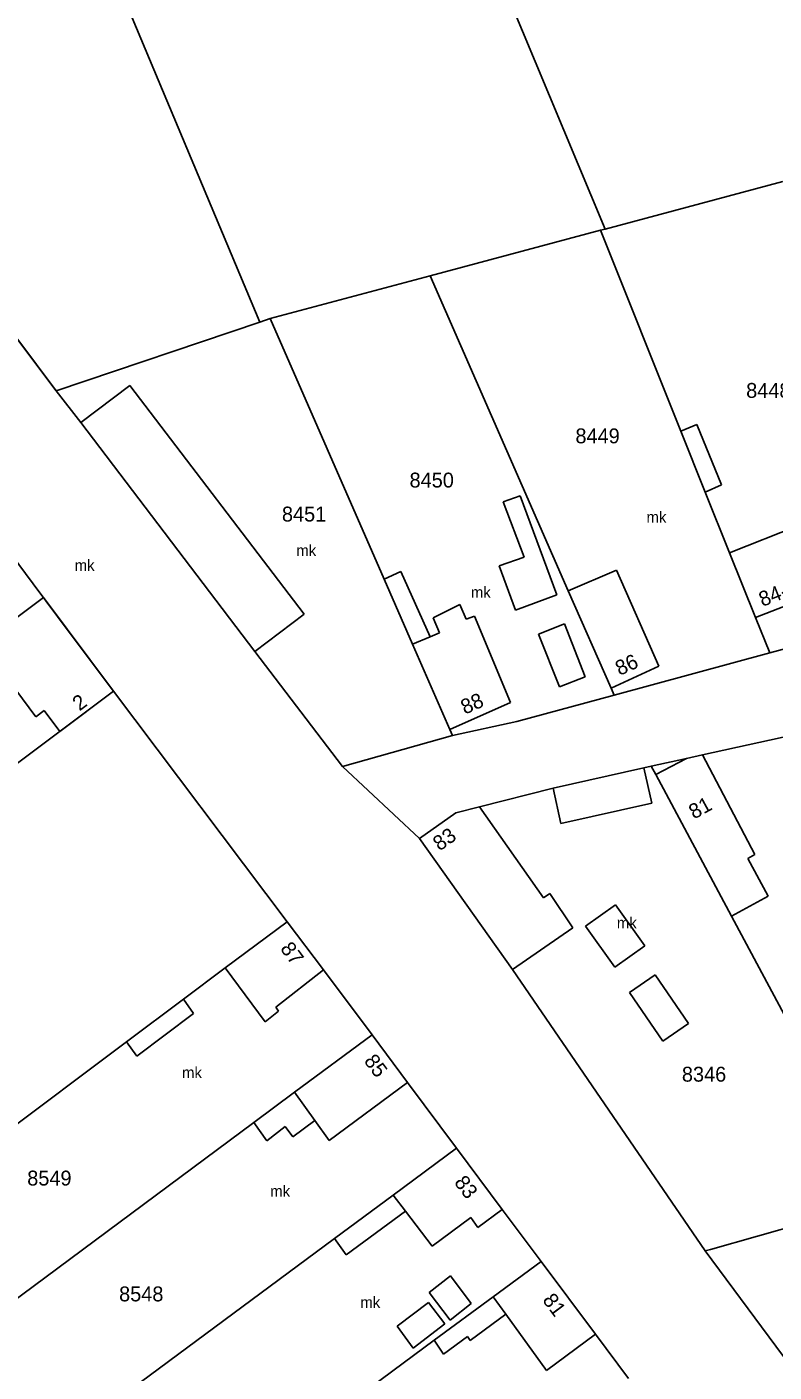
# Model space of a CAD drawing. Extents: x 768299 to 772392, y 136157 to 140026.
# Drawn here: x 769626.8 to 769727.2, y 137221.8 to 137402.6 of the extents above; entities that cross this region are included whole.
import ezdxf

# ---------------------------------------------------------------- set-up
doc = ezdxf.new("R2010")
doc.units = 0
for name, color, linetype in [('ITR-10-FRL_HATAR', 7, 'Continuous'), ('ITR-11-HRSZ', 7, 'Continuous'), ('ITR-15-MIN_OSZT', 7, 'Continuous'), ('ITR-30-LAKOEPULET', 7, 'Continuous'), ('ITR-31-GAZD_EPULET', 7, 'Continuous'), ('ITR-35-HAZSZAM', 7, 'Continuous')]:
    doc.layers.add(name, color=color, linetype=linetype)

msp = doc.modelspace()

# ---------------------------------------------------------------- linework, layer by layer
at = {"layer": 'ITR-10-FRL_HATAR'}
for p, q in [((769643.87, 137396.87), (769614.45, 137467.2)), ((769704.5, 137375.41), (769690.39, 137409.14)), ((769658.08, 137362.9), (769643.87, 137396.87)), ((769600.93, 137393.17), (769630.75, 137353.67)), ((769704.5, 137375.41), (769728.34, 137381.78)), ((769680.96, 137369.12), (769703.86, 137375.24)), ((769703.86, 137375.24), (769704.5, 137375.41)), ((769714.64, 137348.25), (769703.86, 137375.24)), ((769659.47, 137363.37), (769680.96, 137369.12)), ((769699.52, 137326.77), (769680.96, 137369.12)), ((769630.75, 137353.67), (769658.08, 137362.9)), ((769658.08, 137362.9), (769659.47, 137363.37)), ((769674.78, 137328.37), (769659.47, 137363.37)), ((769627.66, 137327.73), (769602.16, 137361.88)), ((769630.75, 137353.67), (769634.08, 137349.39)), ((769634.08, 137349.39), (769657.45, 137318.64)), ((769717.92, 137340.06), (769714.64, 137348.25)), ((769721.19, 137331.9), (769717.92, 137340.06)), ((769724.69, 137323.18), (769721.19, 137331.9)), ((769678.6, 137319.63), (769674.78, 137328.37)), ((769632.64, 137321.07), (769627.66, 137327.73)), ((769705.27, 137313.71), (769699.52, 137326.77)), ((769726.58, 137318.45), (769748.76, 137324.48)), ((769726.58, 137318.45), (769724.69, 137323.18)), ((769638.44, 137313.3), (769632.64, 137321.07)), ((769683.61, 137308.14), (769678.6, 137319.63)), ((769657.45, 137318.64), (769669.19, 137303.19)), ((769705.68, 137312.78), (769726.58, 137318.45)), ((769705.68, 137312.78), (769705.27, 137313.71)), ((769623.39, 137302.01), (769638.44, 137313.3)), ((769661.76, 137282.32), (769638.44, 137313.3)), ((769692.63, 137309.23), (769705.68, 137312.78)), ((769683.96, 137307.33), (769692.63, 137309.23)), ((769669.19, 137303.19), (769683.96, 137307.33)), ((769683.96, 137307.33), (769683.61, 137308.14)), ((769731.53, 137307.83), (769717.54, 137304.73)), ((769717.54, 137304.73), (769715.42, 137304.26)), ((769679.54, 137293.52), (769669.19, 137303.19)), ((769709.66, 137303.01), (769697.48, 137300.27)), ((769710.67, 137303.23), (769709.66, 137303.01)), ((769715.42, 137304.26), (769710.67, 137303.23)), ((769711.29, 137302.11), (769710.67, 137303.23)), ((769721.47, 137283.06), (769711.29, 137302.11)), ((769697.48, 137300.27), (769687.59, 137297.75)), ((769687.59, 137297.75), (769684.44, 137296.95)), ((769684.44, 137296.95), (769679.54, 137293.52)), ((769679.54, 137293.52), (769692.04, 137275.9)), ((769741.83, 137244.85), (769721.47, 137283.06)), ((769661.76, 137282.32), (769653.45, 137276.1)), ((769666.63, 137275.87), (769661.76, 137282.32)), ((769653.45, 137276.1), (769647.84, 137271.89)), ((769673.17, 137267.11), (769666.63, 137275.87)), ((769692.04, 137275.9), (769717.91, 137238.07)), ((769647.84, 137271.89), (769640.21, 137266.18)), ((769662.76, 137259.39), (769673.17, 137267.11)), ((769677.94, 137260.7), (769673.17, 137267.11)), ((769640.21, 137266.18), (769601.27, 137237)), ((769657.29, 137255.32), (769662.76, 137259.39)), ((769684.52, 137251.88), (769677.94, 137260.7)), ((769612.17, 137221.82), (769657.29, 137255.32)), ((769676, 137245.58), (769684.52, 137251.88)), ((769690.67, 137243.64), (769684.52, 137251.88)), ((769668.12, 137239.73), (769676, 137245.58)), ((769695.88, 137236.65), (769690.67, 137243.64)), ((769741.83, 137244.85), (769718.65, 137238.28)), ((769623.48, 137206.69), (769668.12, 137239.73)), ((769718.65, 137238.28), (769717.91, 137238.07)), ((769717.91, 137238.07), (769784.16, 137148.51)), ((769689.44, 137231.9), (769695.88, 137236.65)), ((769703.17, 137226.87), (769695.88, 137236.65)), ((769681.51, 137226.06), (769689.44, 137231.9)), ((769707.6, 137220.93), (769703.17, 137226.87)), ((769634.78, 137191.57), (769681.51, 137226.06))]:
    msp.add_line(p, q, dxfattribs=at)
at = {"layer": 'ITR-15-MIN_OSZT'}
for p, q in [((769643.87, 137396.87), (769614.45, 137467.2)), ((769704.5, 137375.41), (769690.39, 137409.14)), ((769658.08, 137362.9), (769643.87, 137396.87)), ((769630.75, 137353.67), (769600.93, 137393.17)), ((769704.5, 137375.41), (769728.34, 137381.78)), ((769680.96, 137369.12), (769703.86, 137375.24)), ((769703.86, 137375.24), (769704.5, 137375.41)), ((769714.64, 137348.25), (769703.86, 137375.24)), ((769659.47, 137363.37), (769680.96, 137369.12)), ((769699.52, 137326.77), (769680.96, 137369.12)), ((769630.75, 137353.67), (769658.08, 137362.9)), ((769658.08, 137362.9), (769659.47, 137363.37)), ((769674.78, 137328.37), (769659.47, 137363.37)), ((769627.66, 137327.73), (769602.16, 137361.88)), ((769634.08, 137349.39), (769630.75, 137353.67)), ((769657.45, 137318.64), (769634.08, 137349.39)), ((769717.92, 137340.06), (769714.64, 137348.25)), ((769721.19, 137331.9), (769717.92, 137340.06)), ((769724.69, 137323.18), (769721.19, 137331.9)), ((769678.6, 137319.63), (769674.78, 137328.37)), ((769632.64, 137321.07), (769627.66, 137327.73)), ((769705.27, 137313.71), (769699.52, 137326.77)), ((769748.76, 137324.48), (769726.58, 137318.45)), ((769726.58, 137318.45), (769724.69, 137323.18)), ((769638.44, 137313.3), (769632.64, 137321.07)), ((769683.61, 137308.14), (769678.6, 137319.63)), ((769669.19, 137303.19), (769657.45, 137318.64)), ((769726.58, 137318.45), (769705.68, 137312.78)), ((769705.68, 137312.78), (769705.27, 137313.71)), ((769623.39, 137302.01), (769638.44, 137313.3)), ((769661.76, 137282.32), (769638.44, 137313.3)), ((769705.68, 137312.78), (769692.63, 137309.23)), ((769692.63, 137309.23), (769683.96, 137307.33)), ((769683.96, 137307.33), (769669.19, 137303.19)), ((769683.96, 137307.33), (769683.61, 137308.14)), ((769717.54, 137304.73), (769731.53, 137307.83)), ((769715.42, 137304.26), (769717.54, 137304.73)), ((769679.54, 137293.52), (769669.19, 137303.19)), ((769697.48, 137300.27), (769709.66, 137303.01)), ((769709.66, 137303.01), (769710.67, 137303.23)), ((769710.67, 137303.23), (769715.42, 137304.26)), ((769711.29, 137302.11), (769710.67, 137303.23)), ((769721.47, 137283.06), (769711.29, 137302.11)), ((769687.59, 137297.75), (769697.48, 137300.27)), ((769684.44, 137296.95), (769687.59, 137297.75)), ((769679.54, 137293.52), (769684.44, 137296.95)), ((769692.04, 137275.9), (769679.54, 137293.52)), ((769741.83, 137244.85), (769721.47, 137283.06)), ((769653.45, 137276.1), (769661.76, 137282.32)), ((769661.76, 137282.32), (769666.63, 137275.87)), ((769647.84, 137271.89), (769653.45, 137276.1)), ((769666.63, 137275.87), (769673.17, 137267.11)), ((769717.91, 137238.07), (769692.04, 137275.9)), ((769640.21, 137266.18), (769647.84, 137271.89)), ((769662.76, 137259.39), (769673.17, 137267.11)), ((769673.17, 137267.11), (769677.94, 137260.7)), ((769601.27, 137237), (769640.21, 137266.18)), ((769657.29, 137255.32), (769662.76, 137259.39)), ((769677.94, 137260.7), (769684.52, 137251.88)), ((769612.17, 137221.82), (769657.29, 137255.32)), ((769676, 137245.58), (769684.52, 137251.88)), ((769684.52, 137251.88), (769690.67, 137243.64)), ((769668.12, 137239.73), (769676, 137245.58)), ((769690.67, 137243.64), (769695.88, 137236.65)), ((769741.83, 137244.85), (769718.65, 137238.28)), ((769623.48, 137206.69), (769668.12, 137239.73)), ((769718.65, 137238.28), (769717.91, 137238.07)), ((769717.91, 137238.07), (769784.16, 137148.51)), ((769689.44, 137231.9), (769695.88, 137236.65)), ((769695.88, 137236.65), (769703.17, 137226.87)), ((769681.51, 137226.06), (769689.44, 137231.9)), ((769703.17, 137226.87), (769707.6, 137220.93)), ((769634.78, 137191.57), (769681.51, 137226.06))]:
    msp.add_line(p, q, dxfattribs=at)
at = {"layer": 'ITR-30-LAKOEPULET'}
for p, q in [((769721.19, 137331.9), (769730.43, 137335.58)), ((769724.69, 137323.18), (769721.19, 137331.9)), ((769699.52, 137326.77), (769706.01, 137329.56)), ((769706.01, 137329.56), (769711.7, 137316.65)), ((769705.27, 137313.71), (769699.52, 137326.77)), ((769620.713, 137319.654), (769629.045, 137325.878)), ((769629.045, 137325.878), (769638.44, 137313.3)), ((769681.39, 137323.16), (769684.98, 137324.96)), ((769684.98, 137324.96), (769685.81, 137322.96)), ((769732.25, 137326.17), (769724.69, 137323.18)), ((769682.24, 137321.15), (769681.39, 137323.16)), ((769685.81, 137322.96), (769686.92, 137323.36)), ((769686.92, 137323.36), (769691.77, 137311.76)), ((769680.96, 137320.61), (769682.24, 137321.15)), ((769628.021, 137309.858), (769620.713, 137319.654)), ((769678.6, 137319.63), (769680.96, 137320.61)), ((769683.61, 137308.14), (769678.6, 137319.63)), ((769711.7, 137316.65), (769705.27, 137313.71)), ((769638.44, 137313.3), (769631.241, 137307.899)), ((769629.141, 137310.699), (769628.021, 137309.858)), ((769631.241, 137307.899), (769629.141, 137310.699)), ((769691.77, 137311.76), (769683.61, 137308.14)), ((769715.42, 137304.26), (769717.54, 137304.73)), ((769717.54, 137304.73), (769724.58, 137291.37)), ((769711.29, 137302.11), (769715.42, 137304.26)), ((769721.47, 137283.06), (769711.29, 137302.11)), ((769684.44, 137296.95), (769687.59, 137297.75)), ((769687.59, 137297.75), (769696.19, 137285.52)), ((769679.54, 137293.52), (769684.44, 137296.95)), ((769692.04, 137275.9), (769679.54, 137293.52)), ((769724.58, 137291.37), (769723.63, 137290.82)), ((769723.63, 137290.82), (769726.39, 137285.75)), ((769696.19, 137285.52), (769697.07, 137286.09)), ((769697.07, 137286.09), (769700.15, 137281.5)), ((769726.39, 137285.75), (769721.47, 137283.06)), ((769653.45, 137276.1), (769661.76, 137282.32)), ((769661.76, 137282.32), (769666.63, 137275.87)), ((769700.15, 137281.5), (769692.04, 137275.9)), ((769658.8, 137268.85), (769653.45, 137276.1)), ((769666.63, 137275.87), (769660.25, 137270.84)), ((769660.62, 137270.29), (769658.8, 137268.85)), ((769660.25, 137270.84), (769660.62, 137270.29)), ((769662.76, 137259.39), (769673.17, 137267.11)), ((769673.17, 137267.11), (769677.94, 137260.7)), ((769665.48, 137255.59), (769662.76, 137259.39)), ((769677.94, 137260.7), (769667.42, 137252.9)), ((769667.42, 137252.9), (769665.48, 137255.59)), ((769676, 137245.58), (769684.52, 137251.88)), ((769684.52, 137251.88), (769690.67, 137243.64)), ((769677.65, 137243.41), (769676, 137245.58)), ((769681.23, 137238.7), (769677.65, 137243.41)), ((769690.67, 137243.64), (769687.4, 137241.22)), ((769686.43, 137242.55), (769681.23, 137238.7)), ((769687.4, 137241.22), (769686.43, 137242.55)), ((769689.44, 137231.9), (769695.88, 137236.65)), ((769695.88, 137236.65), (769703.17, 137226.87)), ((769691.13, 137229.56), (769689.44, 137231.9)), ((769696.59, 137222.02), (769691.13, 137229.56)), ((769703.17, 137226.87), (769696.59, 137222.02))]:
    msp.add_line(p, q, dxfattribs=at)
at = {"layer": 'ITR-31-GAZD_EPULET'}
for p, q in [((769634.08, 137349.39), (769640.65, 137354.38)), ((769640.65, 137354.38), (769664.04, 137323.67)), ((769657.45, 137318.64), (769634.08, 137349.39)), ((769714.64, 137348.25), (769716.81, 137349.16)), ((769717.92, 137340.06), (769714.64, 137348.25)), ((769716.81, 137349.16), (769720.1, 137341.03)), ((769720.1, 137341.03), (769717.92, 137340.06)), ((769690.79, 137338.76), (769693.07, 137339.53)), ((769693.07, 137339.53), (769698, 137326.26)), ((769693.59, 137331.32), (769690.79, 137338.76)), ((769690.23, 137330.14), (769693.59, 137331.32)), ((769692.45, 137324.17), (769690.23, 137330.14)), ((769674.78, 137328.37), (769677.04, 137329.37)), ((769678.6, 137319.63), (769674.78, 137328.37)), ((769677.04, 137329.37), (769680.96, 137320.61)), ((769698, 137326.26), (769692.45, 137324.17)), ((769664.04, 137323.67), (769657.45, 137318.64)), ((769695.53, 137320.98), (769699.04, 137322.33)), ((769698.34, 137313.86), (769695.53, 137320.98)), ((769699.04, 137322.33), (769701.8, 137315.23)), ((769680.96, 137320.61), (769678.6, 137319.63)), ((769701.8, 137315.23), (769698.34, 137313.86)), ((769697.48, 137300.27), (769709.66, 137303.01)), ((769709.66, 137303.01), (769710.73, 137298.25)), ((769698.55, 137295.51), (769697.48, 137300.27)), ((769710.73, 137298.25), (769698.55, 137295.51)), ((769701.83, 137281.7), (769705.87, 137284.59)), ((769705.87, 137284.59), (769709.79, 137279.07)), ((769705.76, 137276.19), (769701.83, 137281.7)), ((769709.79, 137279.07), (769705.76, 137276.19)), ((769707.75, 137272.79), (769711.19, 137275.16)), ((769711.19, 137275.16), (769715.67, 137268.62)), ((769712.21, 137266.26), (769707.75, 137272.79)), ((769640.21, 137266.18), (769647.84, 137271.89)), ((769647.84, 137271.89), (769649.18, 137269.96)), ((769649.18, 137269.96), (769641.56, 137264.25)), ((769715.67, 137268.62), (769712.21, 137266.26)), ((769641.56, 137264.25), (769640.21, 137266.18)), ((769657.29, 137255.32), (769662.76, 137259.39)), ((769662.76, 137259.39), (769665.48, 137255.59)), ((769659.03, 137252.86), (769657.29, 137255.32)), ((769661.52, 137254.81), (769659.03, 137252.86)), ((769662.52, 137253.39), (769661.52, 137254.81)), ((769665.48, 137255.59), (769662.52, 137253.39)), ((769668.12, 137239.73), (769676, 137245.58)), ((769676, 137245.58), (769677.65, 137243.41)), ((769677.65, 137243.41), (769669.69, 137237.53)), ((769669.69, 137237.53), (769668.12, 137239.73)), ((769680.84, 137232.5), (769683.73, 137234.74)), ((769683.73, 137234.74), (769686.5, 137231.01)), ((769683.65, 137228.76), (769680.84, 137232.5)), ((769676.53, 137227.94), (769680.75, 137231.15)), ((769680.75, 137231.15), (769682.95, 137228.25)), ((769681.51, 137226.06), (769689.44, 137231.9)), ((769686.5, 137231.01), (769683.65, 137228.76)), ((769689.44, 137231.9), (769691.13, 137229.56)), ((769691.13, 137229.56), (769686.36, 137226.01)), ((769678.71, 137225.02), (769676.53, 137227.94)), ((769682.95, 137228.25), (769678.71, 137225.02)), ((769682.76, 137224.2), (769681.51, 137226.06)), ((769685.99, 137226.58), (769682.76, 137224.2)), ((769686.36, 137226.01), (769685.99, 137226.58))]:
    msp.add_line(p, q, dxfattribs=at)

# ---------------------------------------------------------------- texts
at = {"layer": 'ITR-11-HRSZ'}
for s, p in [('8448/2', (769723.42, 137352.72)), ('8449', (769700.49, 137346.61)), ('8450', (769678.21, 137340.67)), ('8451', (769661.07, 137336.1)), ('8346', (769714.79, 137260.82)), ('8549', (769626.86, 137246.86)), ('8548', (769639.2, 137231.29))]:
    msp.add_text(s, height=2, dxfattribs=at).set_placement(p)
at = {"layer": 'ITR-15-MIN_OSZT'}
for p in [(769710.031, 137335.946), (769662.997, 137331.463), (769633.231, 137329.469), (769686.448, 137325.845), (769706.047, 137281.417), (769647.655, 137261.3), (769659.494, 137245.358), (769671.6, 137230.411)]:
    msp.add_text('mk', height=1.5, dxfattribs=at).set_placement(p)
at = {"layer": 'ITR-35-HAZSZAM'}
for s, rotation, p in [('84--2', 21.6, (769725.61, 137324.62)), ('86', 24.6, (769706.42, 137315.34)), ('2', 36.9, (769633.884, 137310.562)), ('88', 23.9, (769685.64, 137310.13)), ('81', 28.7, (769716.41, 137296.04)), ('83', 35, (769682.24, 137291.75)), ('87', 306.7, (769660.76, 137278.67)), ('85', 306.6, (769672.01, 137263.58)), ('83', 307, (769684.12, 137247.26)), ('81', 306.6, (769695.98, 137231.44))]:
    msp.add_text(s, height=2, rotation=rotation, dxfattribs=at).set_placement(p)

doc.saveas('drawing.dxf')
